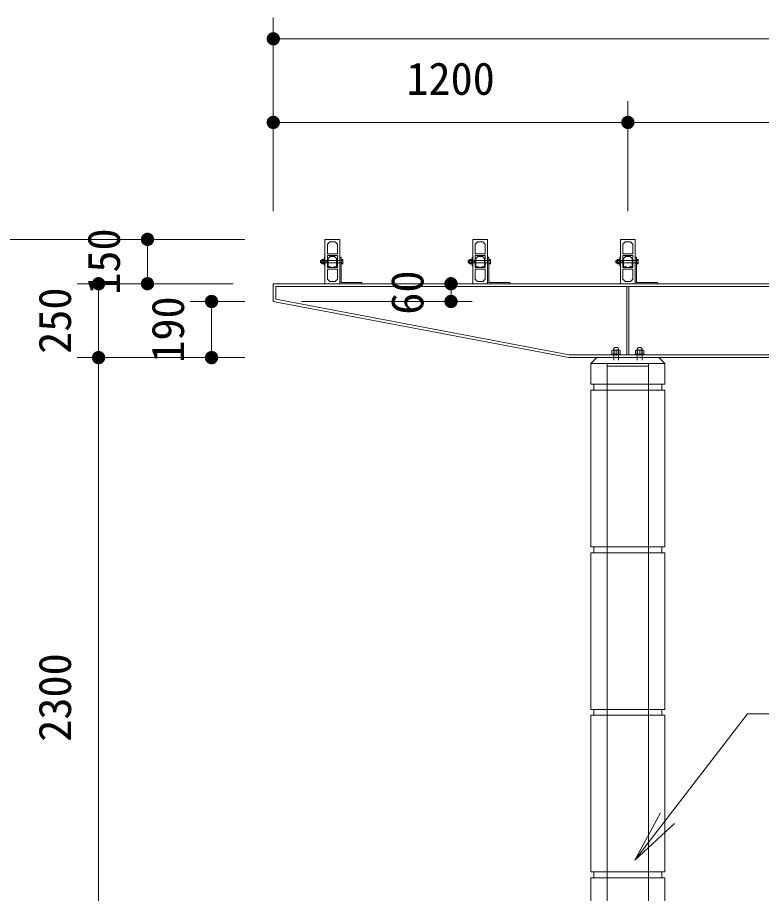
# Model space of a CAD drawing. Units: millimetres at full size, sheet at 1:60. Extents: x -1200 to 26400, y -900 to 18720.
# Drawn here: x 1515 to 4033, y 5323 to 8287 of the extents above; entities that cross this region are included whole.
import ezdxf
from ezdxf.enums import TextEntityAlignment as Align

# ---------------------------------------------------------------- set-up
doc = ezdxf.new("R2010")
doc.units = ezdxf.units.MM
doc.header["$LTSCALE"] = 60
for name, color, linetype, lineweight in [('D-STR', 1, 'Continuous', 13), ('D-STR-DIM', 7, 'Continuous', 13), ('D-STR-HTXT', 7, 'Continuous', 13)]:
    doc.layers.add(name, color=color, linetype=linetype, lineweight=lineweight)
doc.styles.add('ＭＳ ゴシック', font='')
doc.styles.get('ＭＳ ゴシック').set_extended_font_data('MS Gothic')

# ---------------------------------------------------------------- blocks, each defined once
blk = doc.blocks.new('filled_dot')
at = {"color": 0, "linetype": 'Continuous', "lineweight": -2, "const_width": 1.25}
blk.add_lwpolyline([(-0.625, 0, 1), (0.625, 0, 1)], format="xyb", close=True, dxfattribs=at)
blk = doc.blocks.new('open_arrow')
at = {"color": 0, "linetype": 'Continuous', "lineweight": -2}
blk.add_lwpolyline([(7.5, 1.25), (0, 0), (7.5, -1.25)], dxfattribs=at)

msp = doc.modelspace()

# ---------------------------------------------------------------- linework, layer by layer
at = {"layer": 'D-STR'}
for p, q in [((2555.37, 7386.49), (2555.37, 7536.49)), ((2555.37, 7536.49), (2605.37, 7536.49)), ((2571.37, 7528.49), (2563.37, 7520.49)), ((2589.37, 7528.49), (2571.37, 7528.49)), ((2597.37, 7520.49), (2589.37, 7528.49)), ((2605.37, 7536.49), (2605.37, 7386.49)), ((3055.37, 7386.49), (3055.37, 7536.49)), ((3055.37, 7536.49), (3105.37, 7536.49)), ((3071.37, 7528.49), (3063.37, 7520.49)), ((3089.37, 7528.49), (3071.37, 7528.49)), ((3097.37, 7520.49), (3089.37, 7528.49)), ((3105.37, 7536.49), (3105.37, 7386.49)), ((3555.37, 7386.49), (3555.37, 7536.49)), ((3555.37, 7536.49), (3605.37, 7536.49)), ((3571.37, 7528.49), (3563.37, 7520.49)), ((3589.37, 7528.49), (3571.37, 7528.49)), ((3597.37, 7520.49), (3589.37, 7528.49)), ((3605.37, 7536.49), (3605.37, 7386.49)), ((2563.37, 7520.49), (2563.37, 7487.49)), ((2597.37, 7487.49), (2597.37, 7520.49)), ((3063.37, 7520.49), (3063.37, 7487.49)), ((3097.37, 7487.49), (3097.37, 7520.49)), ((3563.37, 7520.49), (3563.37, 7487.49)), ((3597.37, 7487.49), (3597.37, 7520.49)), ((2544.57, 7467.99), (2545.15, 7469)), ((2545.15, 7469), (2550.79, 7469)), ((2550.79, 7469), (2551.37, 7467.99)), ((2551.37, 7469.49), (2553.37, 7469.49)), ((2551.37, 7453.49), (2551.37, 7469.49)), ((2553.37, 7476.49), (2555.37, 7476.49)), ((2553.37, 7446.49), (2553.37, 7476.49)), ((2553.37, 7469.49), (2553.37, 7453.49)), ((2555.37, 7476.49), (2555.37, 7446.49)), ((2563.37, 7487.49), (2597.37, 7487.49)), ((2563.37, 7441.49), (2563.37, 7481.49)), ((2563.37, 7481.49), (2597.37, 7481.49)), ((2572.72, 7478.92), (2565.92, 7472.12)), ((2565.92, 7472.12), (2565.92, 7444.07)), ((2588.02, 7478.92), (2572.72, 7478.92)), ((2594.82, 7472.12), (2588.02, 7478.92)), ((2594.82, 7444.07), (2594.82, 7472.12)), ((2597.37, 7481.49), (2597.37, 7441.49)), ((2609.87, 7476.49), (2605.37, 7476.49)), ((2605.37, 7476.49), (2605.37, 7386.49)), ((2609.87, 7390.99), (2609.87, 7476.49)), ((3044.57, 7467.99), (3045.15, 7469)), ((3045.15, 7469), (3050.79, 7469)), ((3050.79, 7469), (3051.37, 7467.99)), ((3051.37, 7469.49), (3053.37, 7469.49)), ((3051.37, 7453.49), (3051.37, 7469.49)), ((3053.37, 7476.49), (3055.37, 7476.49)), ((3053.37, 7446.49), (3053.37, 7476.49)), ((3053.37, 7469.49), (3053.37, 7453.49)), ((3055.37, 7476.49), (3055.37, 7446.49)), ((3063.37, 7487.49), (3097.37, 7487.49)), ((3063.37, 7441.49), (3063.37, 7481.49)), ((3063.37, 7481.49), (3097.37, 7481.49)), ((3072.72, 7478.92), (3065.92, 7472.12)), ((3065.92, 7472.12), (3065.92, 7444.07)), ((3088.02, 7478.92), (3072.72, 7478.92)), ((3094.82, 7472.12), (3088.02, 7478.92)), ((3094.82, 7444.07), (3094.82, 7472.12)), ((3097.37, 7481.49), (3097.37, 7441.49)), ((3109.87, 7476.49), (3105.37, 7476.49)), ((3105.37, 7476.49), (3105.37, 7386.49)), ((3109.87, 7390.99), (3109.87, 7476.49)), ((3544.57, 7467.99), (3545.15, 7469)), ((3545.15, 7469), (3550.79, 7469)), ((3550.79, 7469), (3551.37, 7467.99)), ((3551.37, 7469.49), (3553.37, 7469.49)), ((3551.37, 7453.49), (3551.37, 7469.49)), ((3553.37, 7476.49), (3555.37, 7476.49)), ((3553.37, 7446.49), (3553.37, 7476.49)), ((3553.37, 7469.49), (3553.37, 7453.49)), ((3555.37, 7476.49), (3555.37, 7446.49)), ((3563.37, 7487.49), (3597.37, 7487.49)), ((3563.37, 7441.49), (3563.37, 7481.49)), ((3563.37, 7481.49), (3597.37, 7481.49)), ((3572.72, 7478.92), (3565.92, 7472.12)), ((3565.92, 7472.12), (3565.92, 7444.07)), ((3588.02, 7478.92), (3572.72, 7478.92)), ((3594.82, 7472.12), (3588.02, 7478.92)), ((3594.82, 7444.07), (3594.82, 7472.12)), ((3597.37, 7481.49), (3597.37, 7441.49)), ((3609.87, 7476.49), (3605.37, 7476.49)), ((3605.37, 7476.49), (3605.37, 7386.49)), ((3609.87, 7390.99), (3609.87, 7476.49)), ((2539.87, 7464.41), (2561.87, 7464.41)), ((2539.87, 7458.58), (2561.87, 7458.58)), ((2540.96, 7465.49), (2540.96, 7457.49)), ((2544.57, 7454.99), (2544.57, 7467.99)), ((2545.15, 7453.99), (2544.57, 7454.99)), ((2550.79, 7465.25), (2545.15, 7465.25)), ((2545.15, 7457.74), (2550.79, 7457.74)), ((2550.79, 7453.99), (2545.15, 7453.99)), ((2551.37, 7454.99), (2550.79, 7453.99)), ((2551.37, 7467.99), (2551.37, 7454.99)), ((2553.37, 7453.49), (2551.37, 7453.49)), ((2555.37, 7446.49), (2553.37, 7446.49)), ((2561.87, 7465.49), (2561.87, 7457.49)), ((2561.87, 7464.41), (2565.62, 7465.49)), ((2561.87, 7458.58), (2565.62, 7457.49)), ((2597.37, 7441.49), (2563.37, 7441.49)), ((2565.92, 7444.07), (2575.92, 7444.07)), ((2584.82, 7444.07), (2594.82, 7444.07)), ((2614.68, 7465.25), (2609.87, 7465.25)), ((2609.87, 7457.74), (2614.68, 7457.74)), ((3039.87, 7464.41), (3061.87, 7464.41)), ((3039.87, 7458.58), (3061.87, 7458.58)), ((3040.96, 7465.49), (3040.96, 7457.49)), ((3044.57, 7454.99), (3044.57, 7467.99)), ((3045.15, 7453.99), (3044.57, 7454.99)), ((3050.79, 7465.25), (3045.15, 7465.25)), ((3045.15, 7457.74), (3050.79, 7457.74)), ((3050.79, 7453.99), (3045.15, 7453.99)), ((3051.37, 7454.99), (3050.79, 7453.99)), ((3051.37, 7467.99), (3051.37, 7454.99)), ((3053.37, 7453.49), (3051.37, 7453.49)), ((3055.37, 7446.49), (3053.37, 7446.49)), ((3061.87, 7465.49), (3061.87, 7457.49)), ((3061.87, 7464.41), (3065.62, 7465.49)), ((3061.87, 7458.58), (3065.62, 7457.49)), ((3097.37, 7441.49), (3063.37, 7441.49)), ((3065.92, 7444.07), (3075.92, 7444.07)), ((3084.82, 7444.07), (3094.82, 7444.07)), ((3114.68, 7465.25), (3109.87, 7465.25)), ((3109.87, 7457.74), (3114.68, 7457.74)), ((3539.87, 7464.41), (3561.87, 7464.41)), ((3539.87, 7458.58), (3561.87, 7458.58)), ((3540.96, 7465.49), (3540.96, 7457.49)), ((3544.57, 7454.99), (3544.57, 7467.99)), ((3545.15, 7453.99), (3544.57, 7454.99)), ((3550.79, 7465.25), (3545.15, 7465.25)), ((3545.15, 7457.74), (3550.79, 7457.74)), ((3550.79, 7453.99), (3545.15, 7453.99)), ((3551.37, 7454.99), (3550.79, 7453.99)), ((3551.37, 7467.99), (3551.37, 7454.99)), ((3553.37, 7453.49), (3551.37, 7453.49)), ((3555.37, 7446.49), (3553.37, 7446.49)), ((3561.87, 7465.49), (3561.87, 7457.49)), ((3561.87, 7464.41), (3565.62, 7465.49)), ((3561.87, 7458.58), (3565.62, 7457.49)), ((3597.37, 7441.49), (3563.37, 7441.49)), ((3565.92, 7444.07), (3575.92, 7444.07)), ((3584.82, 7444.07), (3594.82, 7444.07)), ((3614.68, 7465.25), (3609.87, 7465.25)), ((3609.87, 7457.74), (3614.68, 7457.74)), ((2563.37, 7402.49), (2563.37, 7435.49)), ((2563.37, 7435.49), (2597.37, 7435.49)), ((2597.37, 7435.49), (2597.37, 7402.49)), ((3063.37, 7402.49), (3063.37, 7435.49)), ((3063.37, 7435.49), (3097.37, 7435.49)), ((3097.37, 7435.49), (3097.37, 7402.49)), ((3563.37, 7402.49), (3563.37, 7435.49)), ((3563.37, 7435.49), (3597.37, 7435.49)), ((3597.37, 7435.49), (3597.37, 7402.49)), ((12780.37, 7386.49), (2380.37, 7386.49)), ((2380.37, 7386.49), (2380.37, 7326.49)), ((2605.37, 7386.49), (2555.37, 7386.49)), ((2571.37, 7394.49), (2563.37, 7402.49)), ((2589.37, 7394.49), (2571.37, 7394.49)), ((2597.37, 7402.49), (2589.37, 7394.49)), ((2605.37, 7386.49), (2680.37, 7386.49)), ((2680.37, 7390.99), (2609.87, 7390.99)), ((2680.37, 7386.49), (2680.37, 7390.99)), ((3105.37, 7386.49), (3055.37, 7386.49)), ((3071.37, 7394.49), (3063.37, 7402.49)), ((3089.37, 7394.49), (3071.37, 7394.49)), ((3097.37, 7402.49), (3089.37, 7394.49)), ((3105.37, 7386.49), (3180.37, 7386.49)), ((3180.37, 7390.99), (3109.87, 7390.99)), ((3180.37, 7386.49), (3180.37, 7390.99)), ((3605.37, 7386.49), (3555.37, 7386.49)), ((3571.37, 7394.49), (3563.37, 7402.49)), ((3589.37, 7394.49), (3571.37, 7394.49)), ((3597.37, 7402.49), (3589.37, 7394.49)), ((3605.37, 7386.49), (3680.37, 7386.49)), ((3680.37, 7390.99), (3609.87, 7390.99)), ((3680.37, 7386.49), (3680.37, 7390.99)), ((7577.87, 7377.49), (2389.37, 7377.49)), ((2389.37, 7377.49), (2389.37, 7333.95)), ((3577.37, 7377.49), (3583.37, 7377.49)), ((3577.37, 7145.49), (3577.37, 7377.49)), ((3583.37, 7377.49), (3583.37, 7145.49)), ((2380.37, 7326.49), (3380.37, 7136.49)), ((2389.37, 7333.95), (3381.22, 7145.49)), ((3381.22, 7145.49), (7577.87, 7145.49)), ((3555.37, 7148.69), (3525.37, 7148.69)), ((3525.37, 7148.69), (3525.37, 7145.49)), ((3555.37, 7145.49), (3525.37, 7145.49)), ((3526.52, 7160.39), (3528.97, 7161.69)), ((3526.52, 7148.69), (3526.52, 7160.39)), ((3551.77, 7161.69), (3528.97, 7161.69)), ((3532.37, 7161.69), (3532.37, 7127.49)), ((3533.44, 7148.69), (3533.44, 7160.39)), ((3540.37, 7142.89), (3540.37, 7164.29)), ((3547.3, 7148.69), (3547.3, 7160.39)), ((3548.37, 7161.69), (3548.37, 7127.49)), ((3554.23, 7160.39), (3551.77, 7161.69)), ((3554.23, 7148.69), (3554.23, 7160.39)), ((3555.37, 7148.69), (3555.37, 7145.49)), ((3583.37, 7145.49), (3577.37, 7145.49)), ((3605.37, 7148.69), (3635.37, 7148.69)), ((3605.37, 7148.69), (3605.37, 7145.49)), ((3605.37, 7145.49), (3635.37, 7145.49)), ((3606.52, 7160.39), (3608.97, 7161.69)), ((3606.52, 7148.69), (3606.52, 7160.39)), ((3608.97, 7161.69), (3631.77, 7161.69)), ((3612.37, 7161.69), (3612.37, 7127.49)), ((3613.44, 7148.69), (3613.44, 7160.39)), ((3620.37, 7142.89), (3620.37, 7164.29)), ((3627.3, 7148.69), (3627.3, 7160.39)), ((3628.37, 7161.69), (3628.37, 7127.49)), ((3634.23, 7160.39), (3631.77, 7161.69)), ((3634.23, 7148.69), (3634.23, 7160.39)), ((3635.37, 7148.69), (3635.37, 7145.49)), ((3380.37, 7136.49), (11780.37, 7136.49)), ((3455.37, 7116.49), (3705.37, 7116.49)), ((3485.02, 7136.49), (3675.72, 7136.49)), ((3510.47, 7116.49), (3510.47, 4622.49)), ((3650.27, 7116.49), (3650.27, 4622.49)), ((3510.47, 7107.49), (3650.27, 7107.49)), ((3455.37, 6496.49), (3455.37, 7026.49)), ((3695.37, 7046.49), (3465.37, 7046.49)), ((3465.37, 7026.49), (3695.37, 7026.49)), ((3705.37, 7026.49), (3705.37, 6496.49)), ((3695.37, 6496.49), (3465.37, 6496.49)), ((3455.37, 5946.49), (3455.37, 6476.49)), ((3465.37, 6476.49), (3695.37, 6476.49)), ((3705.37, 6476.49), (3705.37, 5946.49)), ((3695.37, 5946.49), (3465.37, 5946.49)), ((3455.37, 5396.49), (3455.37, 5926.49)), ((3465.37, 5926.49), (3695.37, 5926.49)), ((3705.37, 5926.49), (3705.37, 5396.49)), ((3695.37, 5396.49), (3465.37, 5396.49)), ((3465.37, 5376.49), (3695.37, 5376.49))]:
    msp.add_line(p, q, dxfattribs=at)
for points in [[(2609.87, 7469), (2614.68, 7469), (2615.26, 7467.99), (2615.26, 7454.99), (2614.68, 7453.99), (2609.87, 7453.99)], [(3109.87, 7469), (3114.68, 7469), (3115.26, 7467.99), (3115.26, 7454.99), (3114.68, 7453.99), (3109.87, 7453.99)], [(3609.87, 7469), (3614.68, 7469), (3615.26, 7467.99), (3615.26, 7454.99), (3614.68, 7453.99), (3609.87, 7453.99)]]:
    msp.add_lwpolyline(points, close=True, dxfattribs=at)
for points in [[(2609.87, 7465.49), (2540.96, 7465.49), (2539.87, 7464.41), (2539.87, 7458.58), (2540.96, 7457.49), (2609.87, 7457.49)], [(3109.87, 7465.49), (3040.96, 7465.49), (3039.87, 7464.41), (3039.87, 7458.58), (3040.96, 7457.49), (3109.87, 7457.49)], [(3609.87, 7465.49), (3540.96, 7465.49), (3539.87, 7464.41), (3539.87, 7458.58), (3540.96, 7457.49), (3609.87, 7457.49)], [(3455.37, 7046.49), (3455.37, 7116.49), (3475.37, 7136.49), (3685.37, 7136.49), (3705.37, 7116.49), (3705.37, 7046.49)], [(3455.37, 7026.49), (3465.37, 7026.49), (3465.37, 7046.49), (3455.37, 7046.49)], [(3705.37, 7026.49), (3695.37, 7026.49), (3695.37, 7046.49), (3705.37, 7046.49)], [(3455.37, 6476.49), (3465.37, 6476.49), (3465.37, 6496.49), (3455.37, 6496.49)], [(3705.37, 6476.49), (3695.37, 6476.49), (3695.37, 6496.49), (3705.37, 6496.49)], [(3455.37, 5926.49), (3465.37, 5926.49), (3465.37, 5946.49), (3455.37, 5946.49)], [(3705.37, 5926.49), (3695.37, 5926.49), (3695.37, 5946.49), (3705.37, 5946.49)], [(3455.37, 5376.49), (3465.37, 5376.49), (3465.37, 5396.49), (3455.37, 5396.49)], [(3705.37, 5376.49), (3695.37, 5376.49), (3695.37, 5396.49), (3705.37, 5396.49)], [(3705.37, 5376.49), (3705.37, 4736.49), (3455.37, 4736.49), (3455.37, 5376.49)]]:
    msp.add_lwpolyline(points, dxfattribs=at)
for centre, radius, start, end in [((3529.98, 7156.82), 4.98, 45.90122, 78.32053), ((3540.38, 7161.69), 9.38, 0, 180), ((3540.37, 7142.58), 19.11, 68.74529, 111.25471), ((3550.76, 7156.82), 4.98, 101.67947, 134.09878), ((3620.36, 7161.69), 9.38, 0, 180), ((3609.98, 7156.82), 4.98, 45.90122, 78.32053), ((3620.37, 7142.58), 19.11, 68.74529, 111.25471), ((3630.76, 7156.82), 4.98, 101.67947, 134.09878)]:
    msp.add_arc(centre, radius, start, end, dxfattribs=at)
for points in [[(2614.68, 7469), (2614.72, 7468.84), (2614.83, 7468.37), (2614.86, 7468.21), (2614.9, 7468.05), (2615, 7467.58), (2615.03, 7467.42), (2615.06, 7467.26), (2615.15, 7466.79), (2615.17, 7466.63), (2615.2, 7466.47), (2615.26, 7465.99), (2615.27, 7465.83), (2615.29, 7465.61), (2615.33, 7464.93), (2615.34, 7464.71), (2615.35, 7464.48), (2615.34, 7463.8), (2615.34, 7463.57), (2615.34, 7463.35), (2615.33, 7462.67), (2615.32, 7462.44), (2615.32, 7462.21), (2615.31, 7461.53), (2615.32, 7461.31), (2615.33, 7461.03), (2615.36, 7460.21), (2615.38, 7459.94), (2615.4, 7459.67), (2615.47, 7458.85), (2615.5, 7458.58), (2615.53, 7458.31), (2615.63, 7457.49), (2615.66, 7457.22), (2615.69, 7456.95), (2615.8, 7456.14), (2615.84, 7455.87)], [(3114.68, 7469), (3114.72, 7468.84), (3114.83, 7468.37), (3114.86, 7468.21), (3114.9, 7468.05), (3115, 7467.58), (3115.03, 7467.42), (3115.06, 7467.26), (3115.15, 7466.79), (3115.17, 7466.63), (3115.2, 7466.47), (3115.26, 7465.99), (3115.27, 7465.83), (3115.29, 7465.61), (3115.33, 7464.93), (3115.34, 7464.71), (3115.35, 7464.48), (3115.34, 7463.8), (3115.34, 7463.57), (3115.34, 7463.35), (3115.33, 7462.67), (3115.32, 7462.44), (3115.32, 7462.21), (3115.31, 7461.53), (3115.32, 7461.31), (3115.33, 7461.03), (3115.36, 7460.21), (3115.38, 7459.94), (3115.4, 7459.67), (3115.47, 7458.85), (3115.5, 7458.58), (3115.53, 7458.31), (3115.63, 7457.49), (3115.66, 7457.22), (3115.69, 7456.95), (3115.8, 7456.14), (3115.84, 7455.87)], [(3614.68, 7469), (3614.72, 7468.84), (3614.83, 7468.37), (3614.86, 7468.21), (3614.9, 7468.05), (3615, 7467.58), (3615.03, 7467.42), (3615.06, 7467.26), (3615.15, 7466.79), (3615.17, 7466.63), (3615.2, 7466.47), (3615.26, 7465.99), (3615.27, 7465.83), (3615.29, 7465.61), (3615.33, 7464.93), (3615.34, 7464.71), (3615.35, 7464.48), (3615.34, 7463.8), (3615.34, 7463.57), (3615.34, 7463.35), (3615.33, 7462.67), (3615.32, 7462.44), (3615.32, 7462.21), (3615.31, 7461.53), (3615.32, 7461.31), (3615.33, 7461.03), (3615.36, 7460.21), (3615.38, 7459.94), (3615.4, 7459.67), (3615.47, 7458.85), (3615.5, 7458.58), (3615.53, 7458.31), (3615.63, 7457.49), (3615.66, 7457.22), (3615.69, 7456.95), (3615.8, 7456.14), (3615.84, 7455.87)]]:
    msp.add_open_spline(points, degree=3, knots=[0, 0, 0, 0, 1, 1, 1, 2, 2, 2, 3, 3, 3, 4, 4, 4, 5, 5, 5, 6, 6, 6, 7, 7, 7, 8, 8, 8, 9, 9, 9, 10, 10, 10, 11, 11, 11, 12, 12, 12, 12], dxfattribs=at)
at = {"layer": 'D-STR-DIM'}
for p, q in [((2380.37, 7672.49), (2380.37, 8287.19)), ((12780.37, 8215.19), (2380.37, 8215.19)), ((2380.37, 7632.49), (2380.37, 8004.28)), ((3580.37, 7632.49), (3580.37, 8004.28)), ((3580.37, 7672.49), (3580.37, 8004.28)), ((2380.37, 7932.28), (3580.37, 7932.28)), ((7580.37, 7932.28), (3580.37, 7932.28)), ((2244.37, 7536.49), (1371.52, 7536.49)), ((2284.37, 7536.49), (1882.62, 7536.49)), ((1954.62, 7386.49), (1954.62, 7536.49)), ((2244.37, 7386.49), (1717.12, 7386.49)), ((1789.12, 7136.49), (1789.12, 7386.49)), ((2244.37, 7386.49), (1882.62, 7386.49)), ((2476.37, 7386.49), (3053.84, 7386.49)), ((2981.84, 7326.49), (2981.84, 7386.49)), ((2284.37, 7326.49), (2099.6, 7326.49)), ((2171.6, 7136.49), (2171.6, 7326.49)), ((2476.37, 7326.49), (3053.84, 7326.49)), ((2244.37, 7136.49), (1717.12, 7136.49)), ((2244.37, 7136.49), (1717.12, 7136.49)), ((1789.12, 4836.49), (1789.12, 7136.49)), ((2284.37, 7136.49), (2099.6, 7136.49))]:
    msp.add_line(p, q, dxfattribs=at)
at = {"layer": 'D-STR-HTXT'}
msp.add_lwpolyline([(3604.2, 5435.87), (3985.74, 5931.5), (4165.74, 5931.5), (5704.57, 5931.5)], dxfattribs=at)

# ---------------------------------------------------------------- block references
at = {"layer": 'D-STR-DIM', "xscale": 18, "yscale": 18}
for p in [(2380.37, 8215.19), (2380.37, 7932.28), (3580.37, 7932.28)]:
    msp.add_blockref('filled_dot', p, dxfattribs=at)
for p, rotation in [((3580.37, 7932.28), 180), ((1954.62, 7536.49), 270), ((1789.12, 7386.49), 270), ((1954.62, 7386.49), 90), ((2981.84, 7386.49), 270), ((2171.6, 7326.49), 270), ((2981.84, 7326.49), 90), ((1789.12, 7136.49), 90), ((1789.12, 7136.49), 270), ((2171.6, 7136.49), 90)]:
    msp.add_blockref('filled_dot', p, dxfattribs=dict(at, rotation=rotation))
at = {"layer": 'D-STR-HTXT', "xscale": 24, "yscale": 24, "rotation": 52.4}
msp.add_blockref('open_arrow', (3604.2, 5435.87), dxfattribs=at)

# ---------------------------------------------------------------- texts
at = {"layer": 'D-STR-DIM', "style": 'ＭＳ ゴシック'}
msp.add_text('1200', height=110, dxfattribs=at).set_placement((2980.37, 8135.54), align=Align.TOP_CENTER)
for s, p in [('150', (1751.36, 7461.49)), ('60', (2778.57, 7356.49)), ('250', (1585.86, 7261.49)), ('190', (1968.33, 7231.49)), ('2300', (1585.86, 5986.49))]:
    msp.add_text(s, height=110, rotation=90, dxfattribs=at).set_placement(p, align=Align.TOP_CENTER)

doc.saveas('drawing.dxf')
